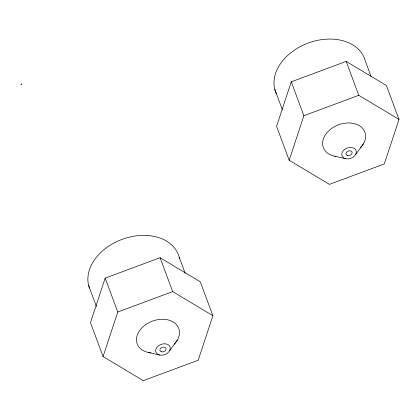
<?xml version="1.0" encoding="UTF-8"?>
<svg xmlns="http://www.w3.org/2000/svg" width="420" height="420" viewBox="0 0 420 420"><rect width="100%" height="100%" fill="white"/><g stroke="black" fill="none" stroke-linecap="round" stroke-linejoin="round"><path stroke-width="0.63" d="M105.168 278.119L90.473 322.655L103.079 356.548L143.299 380.662L198.209 360.245L212.903 315.714L200.293 281.815L160.078 257.702L105.168 278.119L117.773 312.018L103.079 356.548M291.265 81.821L276.575 126.352L289.181 160.251L329.395 184.364L384.305 163.942L399 119.411L386.395 85.512L346.175 61.399L291.265 81.821L303.87 115.715L289.181 160.251M169.543 350.826L177.361 340.079M355.64 154.523L363.463 143.777M303.87 115.715L358.78 95.298L399 119.411M117.773 312.018L172.683 291.601L212.903 315.714M334.735 156.23L345.875 158.76A7.539 5.439 -20.4 0 0 356.349 151.557A7.539 5.439 -20.4 0 0 344.941 149.231A7.539 5.439 -20.4 0 0 345.875 158.76M148.638 352.532L159.778 355.063A7.539 5.439 -20.4 0 0 170.252 347.86A7.539 5.439 -20.4 0 0 158.844 345.534A7.539 5.439 -20.4 0 0 159.778 355.063M371.044 76.403L365.337 61.047A47.502 34.282 -20.4 0 0 308.443 42.966A47.502 34.282 -20.4 0 0 276.308 93.618M346.175 61.399L358.78 95.298M274.79 89.397L282.329 109.667M179.235 257.35L185.178 273.32M160.078 257.702L172.683 291.601M88.688 285.7L96.458 306.584M150.948 352.879A22.166 15.997 -20.4 0 1 138.71 332.02A22.166 15.997 -20.4 0 1 169.88 320.418A22.166 15.997 -20.4 0 1 174.279 344.19M89.46 288.136A47.502 34.282 -20.4 0 1 124.441 238.539A47.502 34.282 -20.4 0 1 179.529 258.594M335.874 156.429A22.166 15.997 -20.4 0 1 325.195 135.088A22.166 15.997 -20.4 0 1 356.328 124.236A22.166 15.997 -20.4 0 1 360.381 147.887M21.257 84.073L21 84.347L21.294 84.493L21.551 84.221L21.257 84.073M161.621 351.829A3.166 2.284 -20.4 0 0 166.021 348.8A3.166 2.284 -20.4 0 0 161.228 347.823A3.166 2.284 -20.4 0 0 161.621 351.829M347.718 155.526A3.166 2.284 -20.4 0 0 352.123 152.502A3.166 2.284 -20.4 0 0 347.33 151.52A3.166 2.284 -20.4 0 0 347.718 155.526"/></g></svg>
